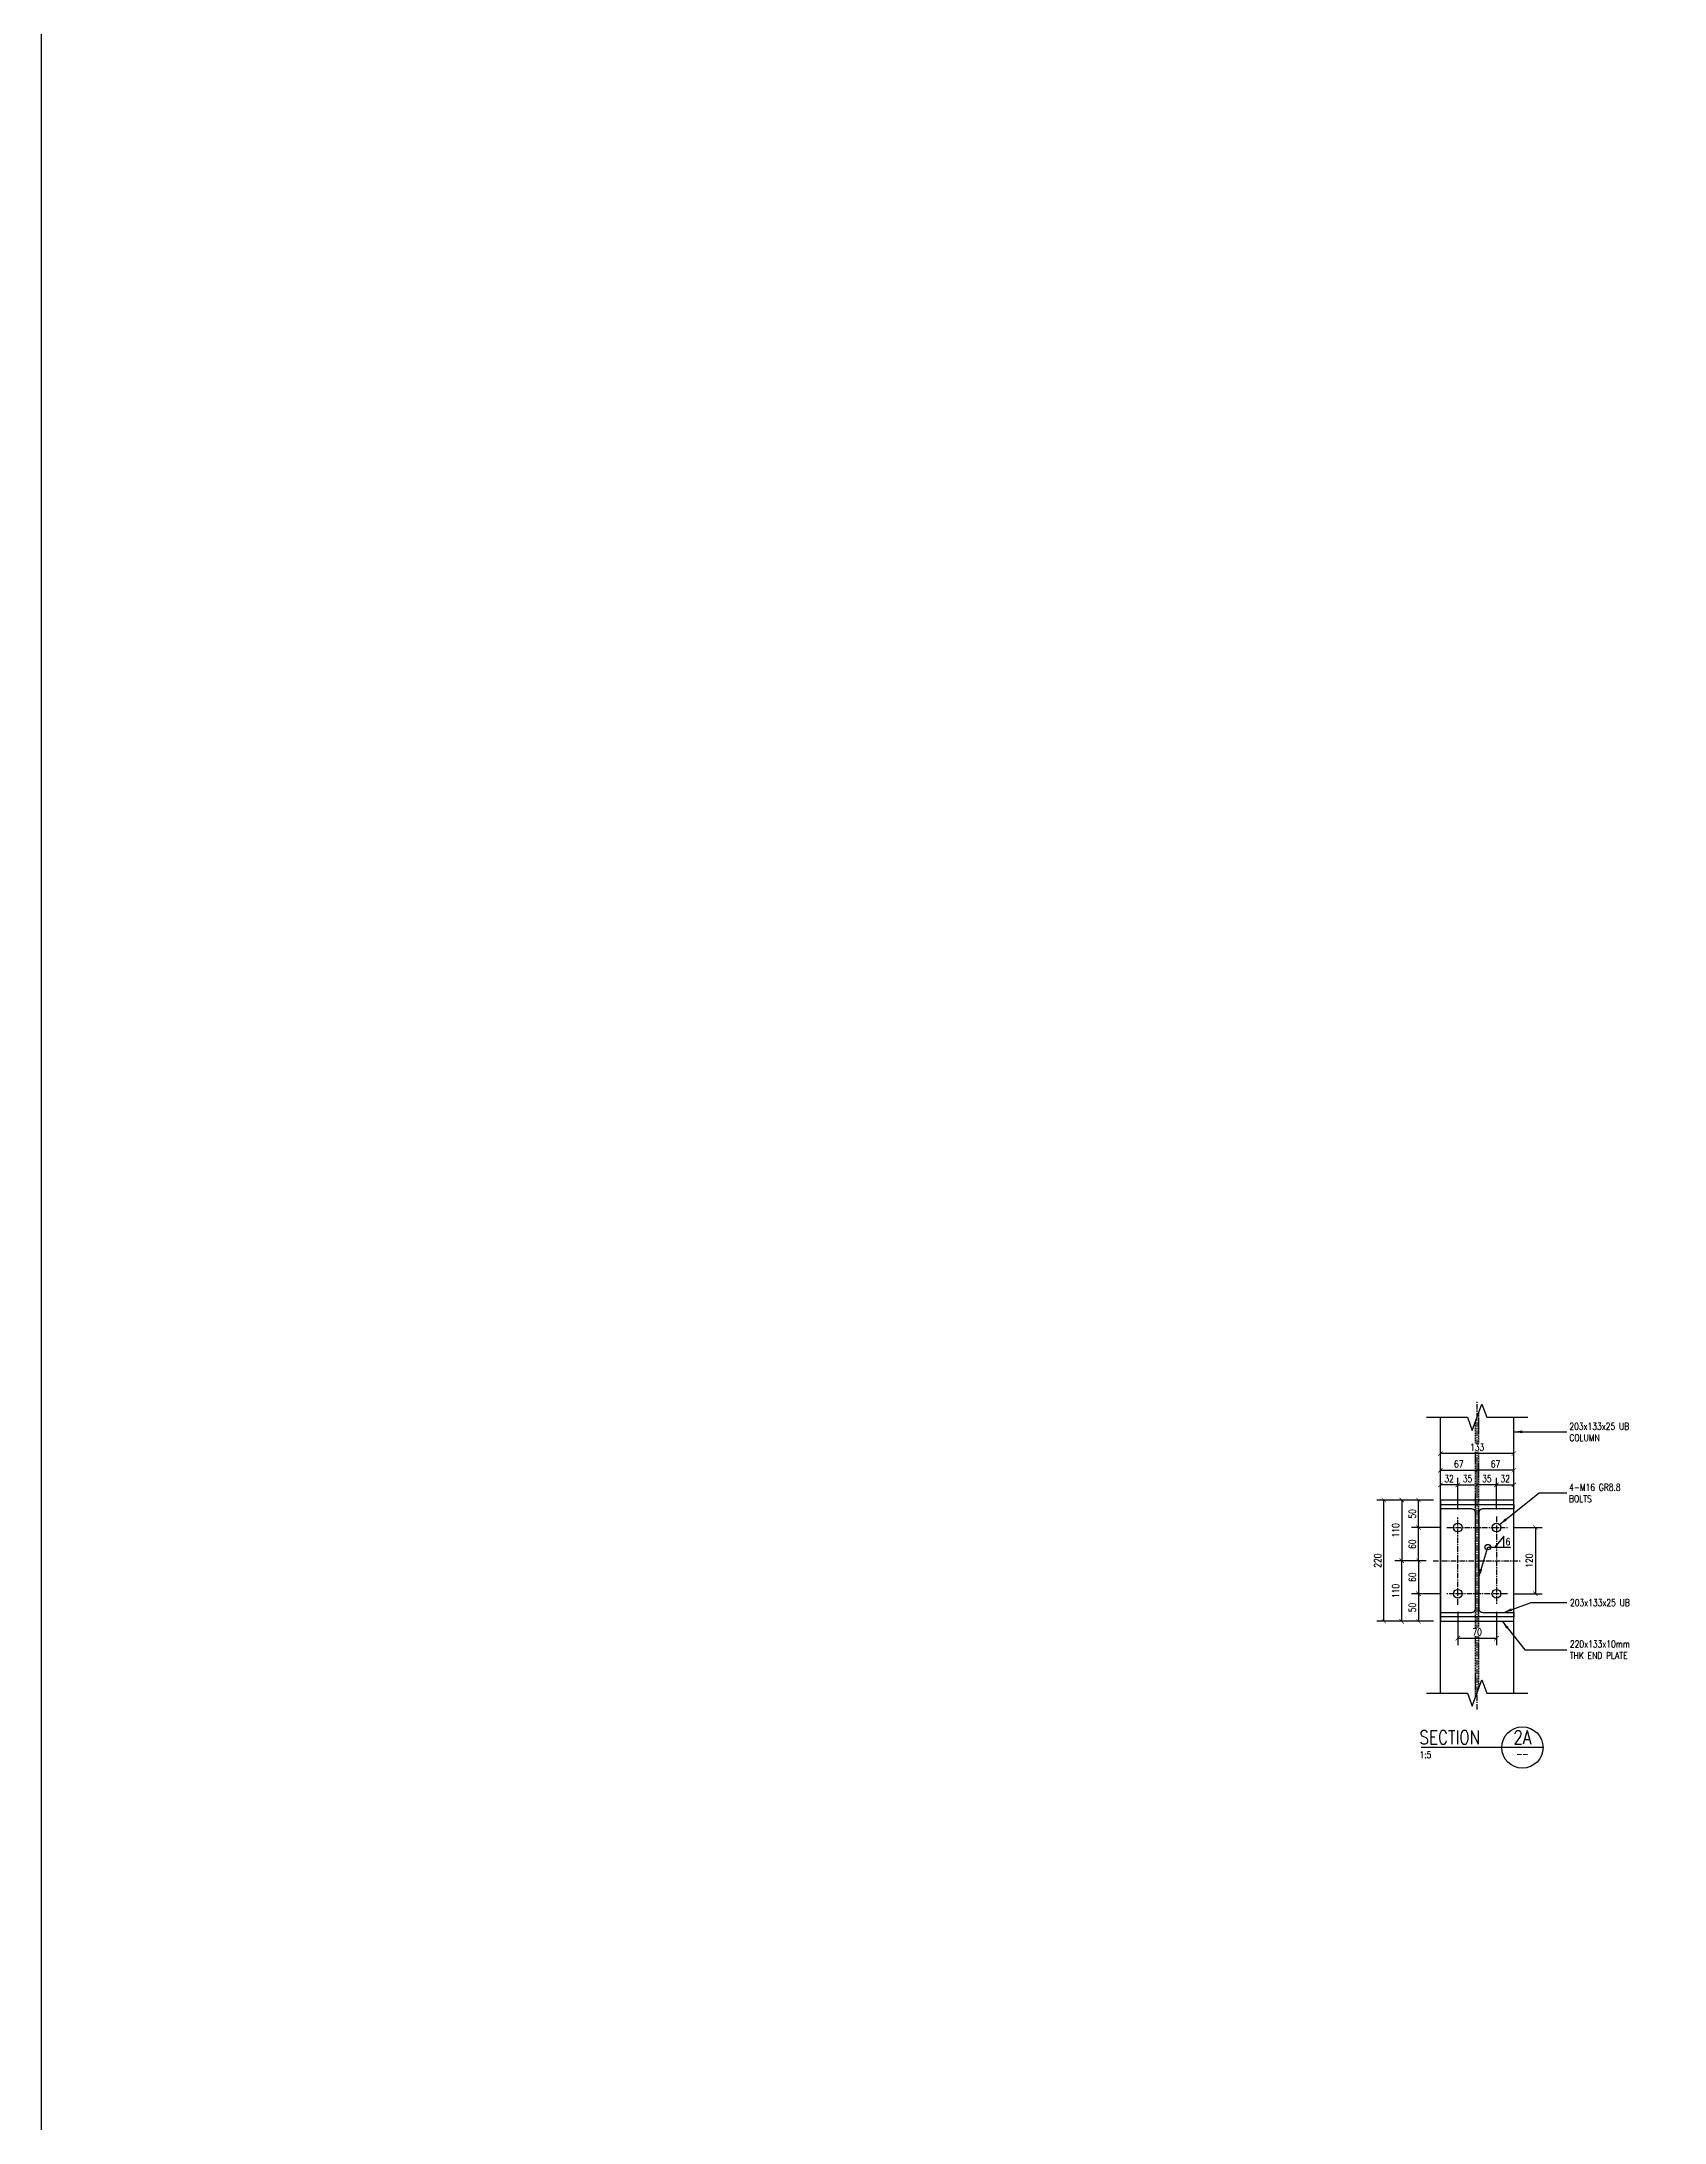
# Model space of a CAD drawing. Header units: metres. Extents: x -275466 to 90519, y -3176 to 139523.
# Drawn here: x -755 to 2188, y 122067 to 125840 of the extents above; entities that cross this region are included whole.
import ezdxf

# ---------------------------------------------------------------- set-up
doc = ezdxf.new("R2010")
doc.units = ezdxf.units.M
doc.linetypes.add('VB-cl10', pattern=[16, 10, -2, 2, -2])
doc.linetypes.add('VB-dash2', pattern=[3, 2, -1])
for name, color, linetype in [('GCE0003_SC_Plan L0 - 0.35', 3, 'Continuous'), ('GCE0005_SC_Plan L0 - Hidden', 1, 'VB-dash2'), ('GCE1013_SC_Elev - 0.5', 2, 'Continuous'), ('GCE8001_GF_0.18', 8, 'Continuous'), ('GCE8004_GF_0.5', 2, 'Continuous'), ('GCE8021_GG_Gridline', 7, 'VB-cl10'), ('GCE8052_GT_0.35', 3, 'Continuous'), ('GCE8053_GT_0.5', 2, 'Continuous')]:
    doc.layers.add(name, color=color, linetype=linetype)
doc.styles.add('1-5      h 25', font='romans.shx', dxfattribs={"width": 0.8, "height": 12.5})
doc.styles.get("Standard").update_dxf_attribs({"font": 'romans.shx', "width": 0.8})
doc.dimstyles.new('1-5', dxfattribs={"dimscale": 0, "dimtxt": 12.5, "dimasz": 8, "dimexe": 12.5, "dimexo": 12.5, "dimgap": 5, "dimtad": 1, "dimdec": 0, "dimzin": 0, "dimtxsty": '1-5      h 25', "dimblk": 'ARCHTICK', "dimcen": 0, "dimclrd": 7, "dimclre": 7, "dimclrt": 3, "dimadec": 0, "dimazin": 0, "dimtfac": 1, "dimtdec": 0, "dimtix": 1, "dimtmove": 2, "dimatfit": 0, "dimldrblk": 'NONE', "dimfxl": 1, "dimtfill": 1, "dimtolj": 1, "dimtzin": 0, "dimarcsym": 0})
doc.dimstyles.new('1-5$7', dxfattribs={"dimscale": 0, "dimtxt": 12.5, "dimasz": 15, "dimexe": 12.5, "dimexo": 12.5, "dimgap": 5, "dimtad": 1, "dimdec": 0, "dimzin": 0, "dimtxsty": '1-5      h 25', "dimblk": 'ARCHTICK', "dimcen": 0, "dimclrd": 7, "dimclre": 7, "dimclrt": 3, "dimadec": 0, "dimazin": 0, "dimtfac": 1, "dimtdec": 0, "dimtix": 1, "dimtmove": 2, "dimatfit": 0, "dimfxl": 1, "dimtfill": 1, "dimtolj": 1, "dimtzin": 0, "dimarcsym": 0})

# ---------------------------------------------------------------- blocks, each defined once
blk = doc.blocks.new('_ArchTick')
at = {"color": 0, "linetype": 'ByBlock', "const_width": 0.15}
blk.add_lwpolyline([(-0.5, -0.5), (0.5, 0.5)], dxfattribs=at)
blk = doc.blocks.new('*D22')
at = {"layer": 'Defpoints', "color": 0, "transparency": 16777216}
for p in [(1741.8, 123145.7), (1793.2, 123145.7), (1768.2, 123085.7)]:
    blk.add_point(p, dxfattribs=at)
at = {"layer": 'GCE0003_SC_Plan L0 - 0.35', "color": 7, "lineweight": -2, "transparency": 16777216}
for p, q in [((1780.7, 123145.7), (1729.3, 123145.7)), ((1741.8, 123085.7), (1741.8, 123145.7)), ((1755.7, 123085.7), (1729.3, 123085.7))]:
    blk.add_line(p, q, dxfattribs=at)
at = {"layer": 'GCE0003_SC_Plan L0 - 0.35', "color": 7, "lineweight": -2, "transparency": 16777216, "xscale": 8, "yscale": 8, "zscale": 8}
for p, rotation in [((1741.8, 123145.7), 90), ((1741.8, 123085.7), 270)]:
    blk.add_blockref('_ArchTick', p, dxfattribs=dict(at, rotation=rotation))
at = {"layer": 'GCE0003_SC_Plan L0 - 0.35', "color": 3, "transparency": 16777216, "insert": (1730.5, 123115.7), "char_height": 12.5, "attachment_point": 5, "rotation": 90, "style": '1-5      h 25', "bg_fill": 3, "box_fill_scale": 1.1, "bg_fill_color": 256, "bg_fill_true_color": 13158600, "bg_fill_transparency": 0}
blk.add_mtext('\\A1;60', dxfattribs=at)
blk = doc.blocks.new('_None')
blk = doc.blocks.new('*D23')
at = {"layer": 'Defpoints', "color": 0, "transparency": 16777216}
for p in [(1781.5, 123195.7), (1793.2, 123145.7)]:
    blk.add_point(p, dxfattribs=at)
at = {"layer": 'GCE0003_SC_Plan L0 - 0.35', "color": 7, "lineweight": -2, "transparency": 16777216}
for p, q in [((1769, 123195.7), (1729.3, 123195.7)), ((1741.8, 123145.7), (1741.8, 123195.7)), ((1780.7, 123145.7), (1729.3, 123145.7))]:
    blk.add_line(p, q, dxfattribs=at)
at = {"layer": 'GCE0003_SC_Plan L0 - 0.35', "color": 7, "lineweight": -2, "transparency": 16777216, "xscale": 8, "yscale": 8, "zscale": 8}
for p, rotation in [((1741.8, 123195.7), 90), ((1741.8, 123145.7), 270)]:
    blk.add_blockref('_ArchTick', p, dxfattribs=dict(at, rotation=rotation))
at = {"layer": 'GCE0003_SC_Plan L0 - 0.35', "color": 3, "transparency": 16777216, "insert": (1730.5, 123170.7), "char_height": 12.5, "attachment_point": 5, "rotation": 90, "style": '1-5      h 25', "bg_fill": 3, "box_fill_scale": 1.1, "bg_fill_color": 256, "bg_fill_true_color": 13158600, "bg_fill_transparency": 0}
blk.add_mtext('\\A1;50', dxfattribs=at)
at = {"layer": 'Defpoints', "color": 0, "transparency": 16777216}
blk.add_point((1741.8, 123195.7), dxfattribs=at)
blk = doc.blocks.new('*D24')
at = {"layer": 'Defpoints', "color": 0, "transparency": 16777216}
for p in [(1768.2, 123085.7), (1741.8, 123025.7), (1793.2, 123025.7)]:
    blk.add_point(p, dxfattribs=at)
at = {"layer": 'GCE0003_SC_Plan L0 - 0.35', "color": 7, "lineweight": -2, "transparency": 16777216}
for p, q in [((1755.7, 123085.7), (1729.3, 123085.7)), ((1741.8, 123085.7), (1741.8, 123025.7)), ((1780.7, 123025.7), (1729.3, 123025.7))]:
    blk.add_line(p, q, dxfattribs=at)
at = {"layer": 'GCE0003_SC_Plan L0 - 0.35', "color": 7, "lineweight": -2, "transparency": 16777216, "xscale": 8, "yscale": 8, "zscale": 8}
for p, rotation in [((1741.8, 123085.7), 90), ((1741.8, 123025.7), 270)]:
    blk.add_blockref('_ArchTick', p, dxfattribs=dict(at, rotation=rotation))
at = {"layer": 'GCE0003_SC_Plan L0 - 0.35', "color": 3, "transparency": 16777216, "insert": (1730.5, 123055.7), "char_height": 12.5, "attachment_point": 5, "rotation": 90, "style": '1-5      h 25', "bg_fill": 3, "box_fill_scale": 1.1, "bg_fill_color": 256, "bg_fill_true_color": 13158600, "bg_fill_transparency": 0}
blk.add_mtext('\\A1;60', dxfattribs=at)
blk = doc.blocks.new('*D25')
at = {"layer": 'Defpoints', "color": 0, "transparency": 16777216}
for p in [(1793.2, 123025.7), (1781.5, 122975.7)]:
    blk.add_point(p, dxfattribs=at)
at = {"layer": 'GCE0003_SC_Plan L0 - 0.35', "color": 7, "lineweight": -2, "transparency": 16777216}
for p, q in [((1780.7, 123025.7), (1729.3, 123025.7)), ((1741.8, 123025.7), (1741.8, 122975.7)), ((1769, 122975.7), (1729.3, 122975.7))]:
    blk.add_line(p, q, dxfattribs=at)
at = {"layer": 'GCE0003_SC_Plan L0 - 0.35', "color": 7, "lineweight": -2, "transparency": 16777216, "xscale": 8, "yscale": 8, "zscale": 8}
for p, rotation in [((1741.8, 123025.7), 90), ((1741.8, 122975.7), 270)]:
    blk.add_blockref('_ArchTick', p, dxfattribs=dict(at, rotation=rotation))
at = {"layer": 'GCE0003_SC_Plan L0 - 0.35', "color": 3, "transparency": 16777216, "insert": (1730.5, 123000.7), "char_height": 12.5, "attachment_point": 5, "rotation": 90, "style": '1-5      h 25', "bg_fill": 3, "box_fill_scale": 1.1, "bg_fill_color": 256, "bg_fill_true_color": 13158600, "bg_fill_transparency": 0}
blk.add_mtext('\\A1;50', dxfattribs=at)
at = {"layer": 'Defpoints', "color": 0, "transparency": 16777216}
blk.add_point((1741.8, 122975.7), dxfattribs=at)
blk = doc.blocks.new('*D26')
at = {"layer": 'Defpoints', "color": 0, "transparency": 16777216}
for p in [(1711.4, 123085.7), (1768.2, 123085.7), (1781.5, 122975.7)]:
    blk.add_point(p, dxfattribs=at)
at = {"layer": 'GCE0003_SC_Plan L0 - 0.35', "color": 7, "lineweight": -2, "transparency": 16777216}
for p, q in [((1755.7, 123085.7), (1698.9, 123085.7)), ((1711.4, 122975.7), (1711.4, 123085.7)), ((1769, 122975.7), (1698.9, 122975.7))]:
    blk.add_line(p, q, dxfattribs=at)
at = {"layer": 'GCE0003_SC_Plan L0 - 0.35', "color": 7, "lineweight": -2, "transparency": 16777216, "xscale": 8, "yscale": 8, "zscale": 8}
for p, rotation in [((1711.4, 123085.7), 90), ((1711.4, 122975.7), 270)]:
    blk.add_blockref('_ArchTick', p, dxfattribs=dict(at, rotation=rotation))
at = {"layer": 'GCE0003_SC_Plan L0 - 0.35', "color": 3, "transparency": 16777216, "insert": (1700.2, 123030.7), "char_height": 12.5, "attachment_point": 5, "rotation": 90, "style": '1-5      h 25', "bg_fill": 3, "box_fill_scale": 1.1, "bg_fill_color": 256, "bg_fill_true_color": 13158600, "bg_fill_transparency": 0}
blk.add_mtext('\\A1;110', dxfattribs=at)
blk = doc.blocks.new('*D27')
at = {"layer": 'Defpoints', "color": 0, "transparency": 16777216}
for p in [(1678.9, 123195.7), (1781.5, 123195.7), (1781.5, 122975.7)]:
    blk.add_point(p, dxfattribs=at)
at = {"layer": 'GCE0003_SC_Plan L0 - 0.35', "color": 7, "lineweight": -2, "transparency": 16777216}
for p, q in [((1769, 123195.7), (1666.4, 123195.7)), ((1678.9, 122975.7), (1678.9, 123195.7)), ((1769, 122975.7), (1666.4, 122975.7))]:
    blk.add_line(p, q, dxfattribs=at)
at = {"layer": 'GCE0003_SC_Plan L0 - 0.35', "color": 7, "lineweight": -2, "transparency": 16777216, "xscale": 8, "yscale": 8, "zscale": 8}
for p, rotation in [((1678.9, 123195.7), 90), ((1678.9, 122975.7), 270)]:
    blk.add_blockref('_ArchTick', p, dxfattribs=dict(at, rotation=rotation))
at = {"layer": 'GCE0003_SC_Plan L0 - 0.35', "color": 3, "transparency": 16777216, "insert": (1667.7, 123085.7), "char_height": 12.5, "attachment_point": 5, "rotation": 90, "style": '1-5      h 25', "bg_fill": 3, "box_fill_scale": 1.1, "bg_fill_color": 256, "bg_fill_true_color": 13158600, "bg_fill_transparency": 0}
blk.add_mtext('\\A1;220', dxfattribs=at)
blk = doc.blocks.new('*D28')
at = {"layer": 'Defpoints', "color": 0, "transparency": 16777216}
for p in [(1781.5, 123195.7), (1711.4, 123085.7), (1768.2, 123085.7)]:
    blk.add_point(p, dxfattribs=at)
at = {"layer": 'GCE0003_SC_Plan L0 - 0.35', "color": 7, "lineweight": -2, "transparency": 16777216}
for p, q in [((1769, 123195.7), (1698.9, 123195.7)), ((1711.4, 123195.7), (1711.4, 123085.7)), ((1755.7, 123085.7), (1698.9, 123085.7))]:
    blk.add_line(p, q, dxfattribs=at)
at = {"layer": 'GCE0003_SC_Plan L0 - 0.35', "color": 7, "lineweight": -2, "transparency": 16777216, "xscale": 8, "yscale": 8, "zscale": 8}
for p, rotation in [((1711.4, 123195.7), 90), ((1711.4, 123085.7), 270)]:
    blk.add_blockref('_ArchTick', p, dxfattribs=dict(at, rotation=rotation))
at = {"layer": 'GCE0003_SC_Plan L0 - 0.35', "color": 3, "transparency": 16777216, "insert": (1700.2, 123140.7), "char_height": 12.5, "attachment_point": 5, "rotation": 90, "style": '1-5      h 25', "bg_fill": 3, "box_fill_scale": 1.1, "bg_fill_color": 256, "bg_fill_true_color": 13158600, "bg_fill_transparency": 0}
blk.add_mtext('\\A1;110', dxfattribs=at)
blk = doc.blocks.new('*D29')
at = {"layer": 'Defpoints', "color": 0, "transparency": 16777216}
for p in [(1903.2, 123145.7), (1903.2, 123025.7), (1953.8, 123025.7)]:
    blk.add_point(p, dxfattribs=at)
at = {"layer": 'GCE0003_SC_Plan L0 - 0.35', "color": 7, "lineweight": -2, "transparency": 16777216}
for p, q in [((1915.7, 123145.7), (1966.3, 123145.7)), ((1953.8, 123145.7), (1953.8, 123025.7)), ((1915.7, 123025.7), (1966.3, 123025.7))]:
    blk.add_line(p, q, dxfattribs=at)
at = {"layer": 'GCE0003_SC_Plan L0 - 0.35', "color": 7, "lineweight": -2, "transparency": 16777216, "xscale": 8, "yscale": 8, "zscale": 8}
for p, rotation in [((1953.8, 123145.7), 90), ((1953.8, 123025.7), 270)]:
    blk.add_blockref('_ArchTick', p, dxfattribs=dict(at, rotation=rotation))
at = {"layer": 'GCE0003_SC_Plan L0 - 0.35', "color": 3, "transparency": 16777216, "insert": (1942.5, 123085.7), "char_height": 12.5, "attachment_point": 5, "rotation": 90, "style": '1-5      h 25', "bg_fill": 3, "box_fill_scale": 1.1, "bg_fill_color": 256, "bg_fill_true_color": 13158600, "bg_fill_transparency": 0}
blk.add_mtext('\\A1;120', dxfattribs=at)
blk = doc.blocks.new('*D30')
at = {"layer": 'Defpoints', "color": 0, "transparency": 16777216}
for p in [(1848.2, 123195.7), (1813.2, 123165.7)]:
    blk.add_point(p, dxfattribs=at)
at = {"layer": 'GCE0003_SC_Plan L0 - 0.35', "color": 7, "lineweight": -2, "transparency": 16777216}
for p, q in [((1813.2, 123178.2), (1813.2, 123235.7)), ((1848.2, 123208.2), (1848.2, 123235.7)), ((1813.2, 123223.2), (1848.2, 123223.2))]:
    blk.add_line(p, q, dxfattribs=at)
at = {"layer": 'GCE0003_SC_Plan L0 - 0.35', "color": 7, "lineweight": -2, "transparency": 16777216, "xscale": 8, "yscale": 8, "zscale": 8, "rotation": 180}
blk.add_blockref('_ArchTick', (1813.2, 123223.2), dxfattribs=at)
at = {"layer": 'GCE0003_SC_Plan L0 - 0.35', "color": 7, "lineweight": -2, "transparency": 16777216, "xscale": 8, "yscale": 8, "zscale": 8}
blk.add_blockref('_ArchTick', (1848.2, 123223.2), dxfattribs=at)
at = {"layer": 'GCE0003_SC_Plan L0 - 0.35', "color": 3, "transparency": 16777216, "insert": (1830.7, 123234.4), "char_height": 12.5, "attachment_point": 5, "style": '1-5      h 25', "bg_fill": 3, "box_fill_scale": 1.1, "bg_fill_color": 256, "bg_fill_true_color": 13158600, "bg_fill_transparency": 0}
blk.add_mtext('\\A1;35', dxfattribs=at)
at = {"layer": 'Defpoints', "color": 0, "transparency": 16777216}
blk.add_point((1848.2, 123223.2), dxfattribs=at)
blk = doc.blocks.new('*D31')
at = {"layer": 'Defpoints', "color": 0, "transparency": 16777216}
for p in [(1781.5, 123195.7), (1813.2, 123165.7)]:
    blk.add_point(p, dxfattribs=at)
at = {"layer": 'GCE0003_SC_Plan L0 - 0.35', "color": 7, "lineweight": -2, "transparency": 16777216}
for p, q in [((1781.5, 123208.2), (1781.5, 123235.7)), ((1813.2, 123178.2), (1813.2, 123235.7)), ((1813.2, 123223.2), (1781.5, 123223.2))]:
    blk.add_line(p, q, dxfattribs=at)
at = {"layer": 'GCE0003_SC_Plan L0 - 0.35', "color": 7, "lineweight": -2, "transparency": 16777216, "xscale": 8, "yscale": 8, "zscale": 8, "rotation": 180}
blk.add_blockref('_ArchTick', (1781.5, 123223.2), dxfattribs=at)
at = {"layer": 'GCE0003_SC_Plan L0 - 0.35', "color": 7, "lineweight": -2, "transparency": 16777216, "xscale": 8, "yscale": 8, "zscale": 8}
blk.add_blockref('_ArchTick', (1813.2, 123223.2), dxfattribs=at)
at = {"layer": 'GCE0003_SC_Plan L0 - 0.35', "color": 3, "transparency": 16777216, "insert": (1797.3, 123234.4), "char_height": 12.5, "attachment_point": 5, "style": '1-5      h 25', "bg_fill": 3, "box_fill_scale": 1.1, "bg_fill_color": 256, "bg_fill_true_color": 13158600, "bg_fill_transparency": 0}
blk.add_mtext('\\A1;32', dxfattribs=at)
at = {"layer": 'Defpoints', "color": 0, "transparency": 16777216}
blk.add_point((1781.5, 123223.2), dxfattribs=at)
blk = doc.blocks.new('*D32')
at = {"layer": 'Defpoints', "color": 0, "transparency": 16777216}
for p in [(1848.2, 123249.7), (1781.5, 123195.7), (1848.2, 123195.7)]:
    blk.add_point(p, dxfattribs=at)
at = {"layer": 'GCE0003_SC_Plan L0 - 0.35', "color": 7, "lineweight": -2, "transparency": 16777216}
for p, q in [((1781.5, 123208.2), (1781.5, 123262.2)), ((1781.5, 123249.7), (1848.2, 123249.7)), ((1848.2, 123208.2), (1848.2, 123262.2))]:
    blk.add_line(p, q, dxfattribs=at)
at = {"layer": 'GCE0003_SC_Plan L0 - 0.35', "color": 7, "lineweight": -2, "transparency": 16777216, "xscale": 8, "yscale": 8, "zscale": 8, "rotation": 180}
blk.add_blockref('_ArchTick', (1781.5, 123249.7), dxfattribs=at)
at = {"layer": 'GCE0003_SC_Plan L0 - 0.35', "color": 7, "lineweight": -2, "transparency": 16777216, "xscale": 8, "yscale": 8, "zscale": 8}
blk.add_blockref('_ArchTick', (1848.2, 123249.7), dxfattribs=at)
at = {"layer": 'GCE0003_SC_Plan L0 - 0.35', "color": 3, "transparency": 16777216, "insert": (1814.8, 123260.9), "char_height": 12.5, "attachment_point": 5, "style": '1-5      h 25', "bg_fill": 3, "box_fill_scale": 1.1, "bg_fill_color": 256, "bg_fill_true_color": 13158600, "bg_fill_transparency": 0}
blk.add_mtext('\\A1;67', dxfattribs=at)
blk = doc.blocks.new('*D33')
at = {"layer": 'Defpoints', "color": 0, "transparency": 16777216}
for p in [(1848.2, 123195.7), (1883.2, 123165.7)]:
    blk.add_point(p, dxfattribs=at)
at = {"layer": 'GCE0003_SC_Plan L0 - 0.35', "color": 7, "lineweight": -2, "transparency": 16777216}
for p, q in [((1848.2, 123208.2), (1848.2, 123235.7)), ((1883.2, 123178.2), (1883.2, 123235.7)), ((1883.2, 123223.2), (1848.2, 123223.2))]:
    blk.add_line(p, q, dxfattribs=at)
at = {"layer": 'GCE0003_SC_Plan L0 - 0.35', "color": 7, "lineweight": -2, "transparency": 16777216, "xscale": 8, "yscale": 8, "zscale": 8, "rotation": 180}
blk.add_blockref('_ArchTick', (1848.2, 123223.2), dxfattribs=at)
at = {"layer": 'GCE0003_SC_Plan L0 - 0.35', "color": 7, "lineweight": -2, "transparency": 16777216, "xscale": 8, "yscale": 8, "zscale": 8}
blk.add_blockref('_ArchTick', (1883.2, 123223.2), dxfattribs=at)
at = {"layer": 'GCE0003_SC_Plan L0 - 0.35', "color": 3, "transparency": 16777216, "insert": (1865.7, 123234.4), "char_height": 12.5, "attachment_point": 5, "style": '1-5      h 25', "bg_fill": 3, "box_fill_scale": 1.1, "bg_fill_color": 256, "bg_fill_true_color": 13158600, "bg_fill_transparency": 0}
blk.add_mtext('\\A1;35', dxfattribs=at)
at = {"layer": 'Defpoints', "color": 0, "transparency": 16777216}
blk.add_point((1848.2, 123223.2), dxfattribs=at)
blk = doc.blocks.new('*D34')
at = {"layer": 'Defpoints', "color": 0, "transparency": 16777216}
for p in [(1914.9, 123195.7), (1883.2, 123165.7)]:
    blk.add_point(p, dxfattribs=at)
at = {"layer": 'GCE0003_SC_Plan L0 - 0.35', "color": 7, "lineweight": -2, "transparency": 16777216}
for p, q in [((1883.2, 123178.2), (1883.2, 123235.7)), ((1914.9, 123208.2), (1914.9, 123235.7)), ((1883.2, 123223.2), (1914.9, 123223.2))]:
    blk.add_line(p, q, dxfattribs=at)
at = {"layer": 'GCE0003_SC_Plan L0 - 0.35', "color": 7, "lineweight": -2, "transparency": 16777216, "xscale": 8, "yscale": 8, "zscale": 8, "rotation": 180}
blk.add_blockref('_ArchTick', (1883.2, 123223.2), dxfattribs=at)
at = {"layer": 'GCE0003_SC_Plan L0 - 0.35', "color": 7, "lineweight": -2, "transparency": 16777216, "xscale": 8, "yscale": 8, "zscale": 8}
blk.add_blockref('_ArchTick', (1914.9, 123223.2), dxfattribs=at)
at = {"layer": 'GCE0003_SC_Plan L0 - 0.35', "color": 3, "transparency": 16777216, "insert": (1899, 123234.4), "char_height": 12.5, "attachment_point": 5, "style": '1-5      h 25', "bg_fill": 3, "box_fill_scale": 1.1, "bg_fill_color": 256, "bg_fill_true_color": 13158600, "bg_fill_transparency": 0}
blk.add_mtext('\\A1;32', dxfattribs=at)
at = {"layer": 'Defpoints', "color": 0, "transparency": 16777216}
blk.add_point((1914.9, 123223.2), dxfattribs=at)
blk = doc.blocks.new('*D35')
at = {"layer": 'Defpoints', "color": 0, "transparency": 16777216}
for p in [(1848.2, 123249.7), (1848.2, 123195.7), (1914.9, 123195.7)]:
    blk.add_point(p, dxfattribs=at)
at = {"layer": 'GCE0003_SC_Plan L0 - 0.35', "color": 7, "lineweight": -2, "transparency": 16777216}
for p, q in [((1848.2, 123208.2), (1848.2, 123262.2)), ((1914.9, 123249.7), (1848.2, 123249.7)), ((1914.9, 123208.2), (1914.9, 123262.2))]:
    blk.add_line(p, q, dxfattribs=at)
at = {"layer": 'GCE0003_SC_Plan L0 - 0.35', "color": 7, "lineweight": -2, "transparency": 16777216, "xscale": 8, "yscale": 8, "zscale": 8, "rotation": 180}
blk.add_blockref('_ArchTick', (1848.2, 123249.7), dxfattribs=at)
at = {"layer": 'GCE0003_SC_Plan L0 - 0.35', "color": 7, "lineweight": -2, "transparency": 16777216, "xscale": 8, "yscale": 8, "zscale": 8}
blk.add_blockref('_ArchTick', (1914.9, 123249.7), dxfattribs=at)
at = {"layer": 'GCE0003_SC_Plan L0 - 0.35', "color": 3, "transparency": 16777216, "insert": (1881.5, 123260.9), "char_height": 12.5, "attachment_point": 5, "style": '1-5      h 25', "bg_fill": 3, "box_fill_scale": 1.1, "bg_fill_color": 256, "bg_fill_true_color": 13158600, "bg_fill_transparency": 0}
blk.add_mtext('\\A1;67', dxfattribs=at)
blk = doc.blocks.new('*D36')
at = {"layer": 'Defpoints', "color": 0, "transparency": 16777216}
for p in [(1781.5, 123279.9), (1781.5, 123195.7), (1914.9, 123195.7)]:
    blk.add_point(p, dxfattribs=at)
at = {"layer": 'GCE0003_SC_Plan L0 - 0.35', "color": 7, "lineweight": -2, "transparency": 16777216}
for p, q in [((1781.5, 123208.2), (1781.5, 123292.4)), ((1914.9, 123279.9), (1781.5, 123279.9)), ((1914.9, 123208.2), (1914.9, 123292.4))]:
    blk.add_line(p, q, dxfattribs=at)
at = {"layer": 'GCE0003_SC_Plan L0 - 0.35', "color": 7, "lineweight": -2, "transparency": 16777216, "xscale": 8, "yscale": 8, "zscale": 8, "rotation": 180}
blk.add_blockref('_ArchTick', (1781.5, 123279.9), dxfattribs=at)
at = {"layer": 'GCE0003_SC_Plan L0 - 0.35', "color": 7, "lineweight": -2, "transparency": 16777216, "xscale": 8, "yscale": 8, "zscale": 8}
blk.add_blockref('_ArchTick', (1914.9, 123279.9), dxfattribs=at)
at = {"layer": 'GCE0003_SC_Plan L0 - 0.35', "color": 3, "transparency": 16777216, "insert": (1848.2, 123291.1), "char_height": 12.5, "attachment_point": 5, "style": '1-5      h 25', "bg_fill": 3, "box_fill_scale": 1.1, "bg_fill_color": 256, "bg_fill_true_color": 13158600, "bg_fill_transparency": 0}
blk.add_mtext('\\A1;133', dxfattribs=at)
blk = doc.blocks.new('*D37')
at = {"layer": 'Defpoints', "color": 0, "transparency": 16777216}
for p in [(1813.2, 123005.7), (1883.2, 123005.7), (1883.2, 122945.2)]:
    blk.add_point(p, dxfattribs=at)
at = {"layer": 'GCE0003_SC_Plan L0 - 0.35', "color": 7, "lineweight": -2, "transparency": 16777216}
for p, q in [((1813.2, 122993.2), (1813.2, 122932.7)), ((1883.2, 122993.2), (1883.2, 122932.7)), ((1813.2, 122945.2), (1883.2, 122945.2))]:
    blk.add_line(p, q, dxfattribs=at)
at = {"layer": 'GCE0003_SC_Plan L0 - 0.35', "color": 7, "lineweight": -2, "transparency": 16777216, "xscale": 8, "yscale": 8, "zscale": 8, "rotation": 180}
blk.add_blockref('_ArchTick', (1813.2, 122945.2), dxfattribs=at)
at = {"layer": 'GCE0003_SC_Plan L0 - 0.35', "color": 7, "lineweight": -2, "transparency": 16777216, "xscale": 8, "yscale": 8, "zscale": 8}
blk.add_blockref('_ArchTick', (1883.2, 122945.2), dxfattribs=at)
at = {"layer": 'GCE0003_SC_Plan L0 - 0.35', "color": 3, "transparency": 16777216, "insert": (1848.2, 122956.4), "char_height": 12.5, "attachment_point": 5, "style": '1-5      h 25', "bg_fill": 3, "box_fill_scale": 1.1, "bg_fill_color": 256, "bg_fill_true_color": 13158600, "bg_fill_transparency": 0}
blk.add_mtext('\\A1;70', dxfattribs=at)

msp = doc.modelspace()

# ---------------------------------------------------------------- linework, layer by layer
at = {"layer": 'GCE0003_SC_Plan L0 - 0.35'}
for points in [[(-755.3, 129499.1), (90518.8, 129499.1), (90518.8, 70043.2), (-755.3, 70043.2)], [(1781.5, 122975.7), (1914.9, 122975.7), (1914.9, 123195.7), (1781.5, 123195.7)]]:
    msp.add_lwpolyline(points, close=True, dxfattribs=at)
for points in [[(1781.5, 122845.7), (1781.5, 123345.7)], [(1914.9, 122845.7), (1914.9, 123345.7)]]:
    msp.add_lwpolyline(points, dxfattribs=at)
for centre, radius in [((1813.2, 123145.7), 8), ((1883.2, 123145.7), 8), ((1867.5, 123110.3), 5), ((1813.2, 123025.7), 8), ((1883.2, 123025.7), 8)]:
    msp.add_circle(centre, radius, dxfattribs=at)
at = {"layer": 'GCE0005_SC_Plan L0 - Hidden'}
for points in [[(1851, 122853.4), (1851, 123353.4)], [(1845.4, 122838), (1845.4, 123338)]]:
    msp.add_lwpolyline(points, dxfattribs=at)
at = {"layer": 'GCE1013_SC_Elev - 0.5'}
msp.add_lwpolyline([(1781.5, 122984.1), (1781.5, 122991.9), (1837.8, 122991.9, 0.414214), (1845.4, 122999.5), (1845.4, 123171.9, 0.414214), (1837.8, 123179.5), (1781.5, 123179.5), (1781.5, 123187.3), (1914.9, 123187.3), (1914.9, 123179.5), (1858.6, 123179.5, 0.414214), (1851, 123171.9), (1851, 122999.5, 0.414214), (1858.6, 122991.9), (1914.9, 122991.9), (1914.9, 122984.1)], format="xyb", close=True, dxfattribs=at)
at = {"layer": 'GCE8001_GF_0.18', "linetype": 'Continuous'}
for points in [[(1756.5, 123345.7), (1830.7, 123345.7), (1839.4, 123321.7), (1856.9, 123369.7), (1865.7, 123345.7), (1939.9, 123345.7)], [(1756.5, 122845.7), (1830.7, 122845.7), (1839.4, 122821.7), (1856.9, 122869.7), (1865.7, 122845.7), (1939.9, 122845.7)]]:
    msp.add_lwpolyline(points, dxfattribs=at)
at = {"layer": 'GCE8004_GF_0.5'}
msp.add_line((1967.7, 122746.9), (1746.5, 122746.9), dxfattribs=at)
msp.add_circle((1930.2, 122746.9), 37.5, dxfattribs=at)
at = {"layer": 'GCE8021_GG_Gridline'}
for points in [[(1848.2, 122815.7), (1848.2, 123375.7)], [(1813.2, 123005.7), (1813.2, 123165.7)], [(1883.2, 123165.7), (1883.2, 123005.7)], [(1793.2, 123145.7), (1903.2, 123145.7)], [(1768.2, 123085.7), (1928.2, 123085.7)], [(1903.2, 123025.7), (1793.2, 123025.7)]]:
    msp.add_lwpolyline(points, dxfattribs=at)

# ---------------------------------------------------------------- texts
at = {"layer": 'GCE0003_SC_Plan L0 - 0.35', "char_height": 12.5, "attachment_point": 1, "style": '1-5      h 25'}
for s, width, insert in [('203x133x25 UB COLUMN', 123.422, (2015.4, 123335.6)), ('4-M16 GR8.8 BOLTS', 106.432, (2014.8, 123225)), ('203x133x25 UB', 123.222, (2016.6, 123016)), ('220x133x10mm THK END PLATE', 121.456, (2016.4, 122940.8))]:
    msp.add_mtext_dynamic_manual_height_columns(s, width=width, gutter_width=62.5, heights=[0], dxfattribs=dict(at, insert=insert))
at = {"layer": 'GCE8052_GT_0.35', "char_height": 12.5}
for s, insert, width, attachment_point in [('1:5', (1743.7, 122739.9), 38.571, 1), ('--', (1930.2, 122741.4), 26.667, 2)]:
    msp.add_mtext(s, dxfattribs=dict(at, insert=insert, width=width, attachment_point=attachment_point))
at = {"layer": 'GCE8053_GT_0.5', "char_height": 25}
for s, insert, width, attachment_point in [('SECTION', (1743.7, 122777.9), 144.048, 1), ('2A', (1930.2, 122777.9), 19.048, 2)]:
    msp.add_mtext(s, dxfattribs=dict(at, insert=insert, width=width, attachment_point=attachment_point))

# ---------------------------------------------------------------- next in the draw order: dimensions: what is measured, and where the dimension line sits
at = {"layer": 'GCE0003_SC_Plan L0 - 0.35'}
for base, p1, p2, picture, middle in [((1741.8, 123145.7), (1768.2, 123085.7), (1793.2, 123145.7), '*D22', (1730.5, 123115.7)), ((1953.8, 123025.7), (1903.2, 123145.7), (1903.2, 123025.7), '*D29', (1942.5, 123085.7))]:
    dim = msp.add_linear_dim(base=base, p1=p1, p2=p2, angle=90, dimstyle='1-5', override={"dimscale": 1}, dxfattribs=at)
    dim.commit()
    dim.dimension.update_dxf_attribs({"geometry": picture, "text_midpoint": middle})

# ---------------------------------------------------------------- next in the draw order: linework, layer by layer
msp.add_lwpolyline([(1896.8, 123110.3), (1896.8, 123130.3), (1880.1, 123110.3)], dxfattribs=at)

# ---------------------------------------------------------------- next in the draw order: texts
at = {"layer": 'GCE0003_SC_Plan L0 - 0.35', "insert": (1899.8, 123126.4), "char_height": 12.5, "attachment_point": 1, "style": '1-5      h 25'}
msp.add_mtext_dynamic_manual_height_columns('6', width=8.808, gutter_width=62.5, heights=[0], dxfattribs=at)

# ---------------------------------------------------------------- next in the draw order: dimensions: what is measured, and where the dimension line sits
at = {"layer": 'GCE0003_SC_Plan L0 - 0.35'}
for base, p1, p2, picture, middle in [((1741.8, 123195.7), (1793.2, 123145.7), (1781.5, 123195.7), '*D23', (1730.5, 123170.7)), ((1741.8, 123025.7), (1768.2, 123085.7), (1793.2, 123025.7), '*D24', (1730.5, 123055.7))]:
    dim = msp.add_linear_dim(base=base, p1=p1, p2=p2, angle=90, dimstyle='1-5', override={"dimscale": 1}, dxfattribs=at)
    dim.commit()
    dim.dimension.update_dxf_attribs({"geometry": picture, "text_midpoint": middle})

# ---------------------------------------------------------------- next in the draw order: leaders
msp.add_leader([(1851, 123055.8), (1867.5, 123110.3), (1908.5, 123110.3)], dimstyle='1-5$7', override={"dimscale": 1, "dimtad": 0}, dxfattribs=at)

# ---------------------------------------------------------------- next in the draw order: dimensions: what is measured, and where the dimension line sits
dim = msp.add_linear_dim(base=(1848.2, 123223.2), p1=(1813.2, 123165.7), p2=(1848.2, 123195.7), dimstyle='1-5', override={"dimscale": 1}, dxfattribs=at)
dim.commit()
dim.dimension.update_dxf_attribs({"geometry": '*D30', "text_midpoint": (1830.7, 123234.4)})
dim = msp.add_linear_dim(base=(1741.8, 122975.7), p1=(1793.2, 123025.7), p2=(1781.5, 122975.7), angle=90, dimstyle='1-5', override={"dimscale": 1}, dxfattribs=at)
dim.commit()
dim.dimension.update_dxf_attribs({"geometry": '*D25', "text_midpoint": (1730.5, 123000.7)})

# ---------------------------------------------------------------- next in the draw order: dimensions: what is measured, and where the dimension line sits
dim = msp.add_linear_dim(base=(1711.4, 123085.7), p1=(1781.5, 122975.7), p2=(1768.2, 123085.7), angle=90, dimstyle='1-5', override={"dimscale": 1}, dxfattribs=at)
dim.commit()
dim.dimension.update_dxf_attribs({"geometry": '*D26', "text_midpoint": (1700.2, 123030.7)})
dim = msp.add_linear_dim(base=(1883.2, 122945.2), p1=(1813.2, 123005.7), p2=(1883.2, 123005.7), dimstyle='1-5', override={"dimscale": 1}, dxfattribs=at)
dim.commit()
dim.dimension.update_dxf_attribs({"geometry": '*D37', "text_midpoint": (1848.2, 122956.4)})

# ---------------------------------------------------------------- next in the draw order: dimensions: what is measured, and where the dimension line sits
dim = msp.add_linear_dim(base=(1678.9, 123195.7), p1=(1781.5, 122975.7), p2=(1781.5, 123195.7), angle=90, dimstyle='1-5', override={"dimscale": 1}, dxfattribs=at)
dim.commit()
dim.dimension.update_dxf_attribs({"geometry": '*D27', "text_midpoint": (1667.7, 123085.7)})

# ---------------------------------------------------------------- next in the draw order: leaders
for points in [[(1896.5, 122991.9), (1945.9, 123009.6), (2010.8, 123009.6)], [(1893.6, 122975.7), (1934.6, 122923.8), (2010.8, 122923.8)]]:
    msp.add_leader(points, dimstyle='1-5$7', override={"dimscale": 1, "dimtad": 0}, dxfattribs=at)

# ---------------------------------------------------------------- next in the draw order: dimensions: what is measured, and where the dimension line sits
dim = msp.add_linear_dim(base=(1711.4, 123085.7), p1=(1781.5, 123195.7), p2=(1768.2, 123085.7), angle=90, dimstyle='1-5', override={"dimscale": 1}, dxfattribs=at)
dim.commit()
dim.dimension.update_dxf_attribs({"geometry": '*D28', "text_midpoint": (1700.2, 123140.7)})

# ---------------------------------------------------------------- next in the draw order: dimensions: what is measured, and where the dimension line sits
dim = msp.add_linear_dim(base=(1781.5, 123223.2), p1=(1813.2, 123165.7), p2=(1781.5, 123195.7), dimstyle='1-5', override={"dimscale": 1}, dxfattribs=at)
dim.commit()
dim.dimension.update_dxf_attribs({"geometry": '*D31', "text_midpoint": (1797.3, 123234.4)})

# ---------------------------------------------------------------- next in the draw order: dimensions: what is measured, and where the dimension line sits
dim = msp.add_linear_dim(base=(1848.2, 123249.7), p1=(1781.5, 123195.7), p2=(1848.2, 123195.7), dimstyle='1-5', override={"dimscale": 1}, dxfattribs=at)
dim.commit()
dim.dimension.update_dxf_attribs({"geometry": '*D32', "text_midpoint": (1814.8, 123260.9)})

# ---------------------------------------------------------------- next in the draw order: dimensions: what is measured, and where the dimension line sits
dim = msp.add_linear_dim(base=(1848.2, 123223.2), p1=(1883.2, 123165.7), p2=(1848.2, 123195.7), dimstyle='1-5', override={"dimscale": 1}, dxfattribs=at)
dim.commit()
dim.dimension.update_dxf_attribs({"geometry": '*D33', "text_midpoint": (1865.7, 123234.4)})

# ---------------------------------------------------------------- next in the draw order: dimensions: what is measured, and where the dimension line sits
dim = msp.add_linear_dim(base=(1914.9, 123223.2), p1=(1883.2, 123165.7), p2=(1914.9, 123195.7), dimstyle='1-5', override={"dimscale": 1}, dxfattribs=at)
dim.commit()
dim.dimension.update_dxf_attribs({"geometry": '*D34', "text_midpoint": (1899, 123234.4)})

# ---------------------------------------------------------------- next in the draw order: dimensions: what is measured, and where the dimension line sits
dim = msp.add_linear_dim(base=(1848.2, 123249.7), p1=(1914.9, 123195.7), p2=(1848.2, 123195.7), dimstyle='1-5', override={"dimscale": 1}, dxfattribs=at)
dim.commit()
dim.dimension.update_dxf_attribs({"geometry": '*D35', "text_midpoint": (1881.5, 123260.9)})

# ---------------------------------------------------------------- next in the draw order: dimensions: what is measured, and where the dimension line sits
dim = msp.add_linear_dim(base=(1781.5, 123279.9), p1=(1914.9, 123195.7), p2=(1781.5, 123195.7), dimstyle='1-5', override={"dimscale": 1}, dxfattribs=at)
dim.commit()
dim.dimension.update_dxf_attribs({"geometry": '*D36', "text_midpoint": (1848.2, 123291.1)})

# ---------------------------------------------------------------- next in the draw order: leaders
for points in [[(1914.9, 123319.3), (2010.8, 123319.3)], [(1888.9, 123151.3), (1960.9, 123208.7), (2010.8, 123208.7)]]:
    msp.add_leader(points, dimstyle='1-5$7', override={"dimscale": 1, "dimtad": 0}, dxfattribs=at)

doc.saveas('drawing.dxf')
